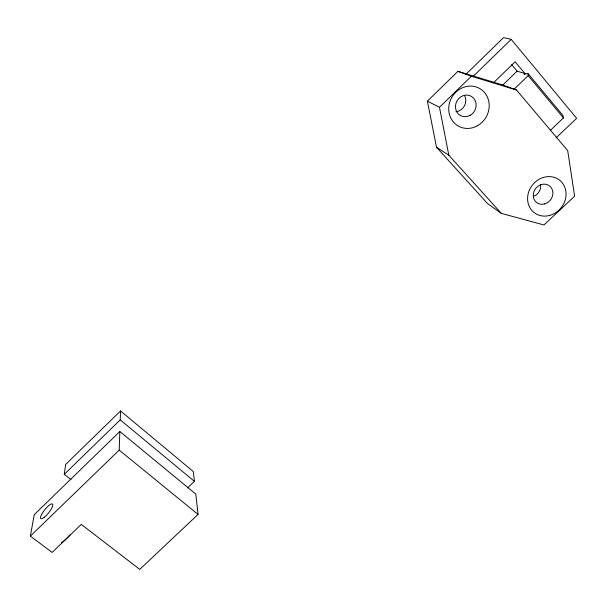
<?xml version="1.0" encoding="UTF-8"?>
<svg xmlns="http://www.w3.org/2000/svg" width="607" height="607" viewBox="0 0 607 607"><rect width="100%" height="100%" fill="white"/><g stroke="black" fill="none" stroke-linecap="round" stroke-linejoin="round"><path stroke-width="0.91" d="M30.35 536.125L119.192 450.121L119.837 431.516L195.818 494.106L198.057 514.402L139.762 569.396L81.285 524.402L52.141 552.423L30.35 536.125L34.258 514.637L119.837 431.516M70.989 479.606L64.274 474.34L120.239 419.869L120.543 410.954L193.345 471.601L194.422 481.366L187.563 487.876M64.274 474.34L65.639 464.476L120.543 410.954M427.389 101.149L457.921 71.33L501.367 84.563L516.458 89.98L567.697 150.589L574.609 196.22L543.933 224.977L501.336 213.368L487.383 203.428L436.539 147.273L427.389 101.149L439.483 107.287L448.808 155.195L501.336 213.368M465.873 74.335L503.56 37.604L511.215 39.356L576.65 118.312L556.08 137.85M439.483 107.287L471.358 76.254L516.458 89.98M473.513 76.05L511.215 39.356M493.4 82.848L515.131 61.793L524.972 73.576L524.122 74.395L527.84 73.364L562.962 115.474L563.433 117.917L550.511 130.224M502.824 84.995L517.141 71.156L524.972 73.576M513.886 89.404L528.151 75.655L527.84 73.364M457.921 71.33L471.358 76.254M436.539 147.273L448.808 155.195M119.192 450.121L198.057 514.402M120.239 419.869L194.422 481.366M511.693 64.653L517.141 71.156M528.151 75.655L563.433 117.917M70.495 534.441A21.723 6.252 -51.6 0 1 61.557 542.719M464.825 96.081A10.683 9.826 -61.5 0 1 455.91 111.703M540.609 184.596A10.205 9.12 -52 0 1 533.53 196.365M44.448 517.134A9.355 2.481 -51.2 0 0 52.794 504.371A9.355 2.481 -51.2 0 0 42.816 512.399A9.355 2.481 -51.2 0 0 44.448 517.134M477.55 125.71A21.617 19.796 -60.5 0 0 480.539 89.017A21.617 19.796 -60.5 0 0 448.778 107.052A21.617 19.796 -60.5 0 0 477.55 125.71M549.684 215.424A20.615 18.316 -51.4 0 0 561.877 182.358A20.615 18.316 -51.4 0 0 528.909 191.304A20.615 18.316 -51.4 0 0 549.684 215.424M544.593 203.944A10.516 9.355 -51.5 0 0 550.739 187.055A10.516 9.355 -51.5 0 0 533.932 191.668A10.516 9.355 -51.5 0 0 544.593 203.944M470.235 115.292A11.017 10.099 -60.7 0 0 471.685 96.574A11.017 10.099 -60.7 0 0 455.516 105.815A11.017 10.099 -60.7 0 0 470.235 115.292"/></g></svg>
